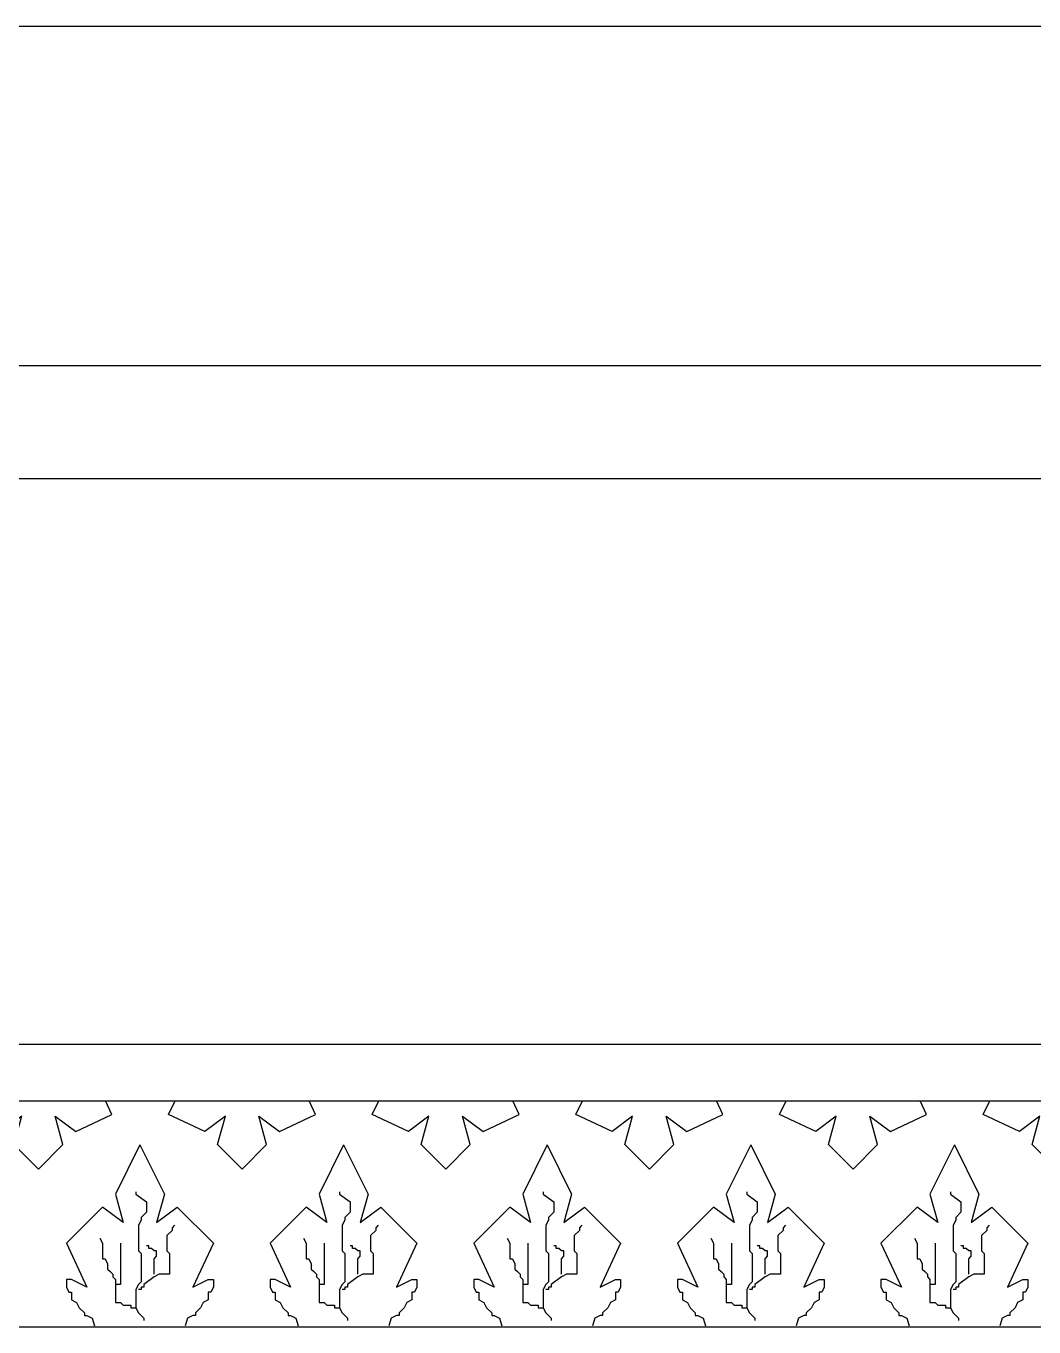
# Model space of a CAD drawing. Extents: x 225 to 2401, y 148 to 3508.
# Drawn here: x 1086.7 to 1175.8, y 3198.5 to 3313.5 of the extents above; entities that cross this region are included whole.
import ezdxf

# ---------------------------------------------------------------- set-up
doc = ezdxf.new("R2010")
doc.units = 0
doc.header["$LTSCALE"] = 10
doc.header["$MEASUREMENT"] = 0
for name, color, linetype in [('3', 3, 'CONTINUOUS'), ('4', 4, 'CONTINUOUS'), ('7', 7, 'CONTINUOUS')]:
    doc.layers.add(name, color=color, linetype=linetype)

msp = doc.modelspace()

# ---------------------------------------------------------------- linework, layer by layer
at = {"layer": '3'}
for p, q in [((227.43, 3273.47), (1394.4, 3273.47)), ((277.43, 3218.47), (1385.49, 3218.47)), ((1089.89, 3198.47), (1103.59, 3198.47)), ((1107.89, 3198.47), (1121.59, 3198.47)), ((1143.89, 3198.47), (1157.59, 3198.47)), ((1143.89, 3198.47), (1157.59, 3198.47)), ((1161.89, 3198.47), (1175.59, 3198.47))]:
    msp.add_line(p, q, dxfattribs=at)
for points in [[(1087.79, 3212.43), (1085.63, 3214.61), (1086.31, 3217.11), (1084.49, 3215.75), (1081.29, 3217.24), (1081.87, 3218.47)], [(1087.79, 3212.43), (1089.96, 3214.61), (1089.28, 3217.11), (1091.1, 3215.75), (1094.29, 3217.24), (1093.72, 3218.47)], [(1105.79, 3212.43), (1103.63, 3214.61), (1104.31, 3217.11), (1102.49, 3215.75), (1099.29, 3217.24), (1099.87, 3218.47)], [(1105.79, 3212.43), (1107.96, 3214.61), (1107.28, 3217.11), (1109.1, 3215.75), (1112.29, 3217.24), (1111.72, 3218.47)], [(1123.79, 3212.43), (1121.63, 3214.61), (1122.31, 3217.11), (1120.49, 3215.75), (1117.29, 3217.24), (1117.87, 3218.47)], [(1123.79, 3212.43), (1125.96, 3214.61), (1125.28, 3217.11), (1127.1, 3215.75), (1130.29, 3217.24), (1129.72, 3218.47)], [(1141.79, 3212.43), (1139.63, 3214.61), (1140.31, 3217.11), (1138.49, 3215.75), (1135.29, 3217.24), (1135.87, 3218.47)], [(1141.79, 3212.43), (1143.96, 3214.61), (1143.28, 3217.11), (1145.1, 3215.75), (1148.29, 3217.24), (1147.72, 3218.47)], [(1159.79, 3212.43), (1157.63, 3214.61), (1158.31, 3217.11), (1156.49, 3215.75), (1153.29, 3217.24), (1153.87, 3218.47)], [(1159.79, 3212.43), (1157.63, 3214.61), (1158.31, 3217.11), (1156.49, 3215.75), (1153.29, 3217.24), (1153.87, 3218.47)], [(1159.79, 3212.43), (1161.96, 3214.61), (1161.28, 3217.11), (1163.1, 3215.75), (1166.29, 3217.24), (1165.72, 3218.47)], [(1159.79, 3212.43), (1161.96, 3214.61), (1161.28, 3217.11), (1163.1, 3215.75), (1166.29, 3217.24), (1165.72, 3218.47)], [(1177.79, 3212.43), (1175.63, 3214.61), (1176.31, 3217.11), (1174.49, 3215.75), (1171.29, 3217.24), (1171.87, 3218.47)], [(1096.76, 3214.58), (1094.59, 3210.2), (1095.27, 3207.69), (1093.45, 3209.06), (1090.26, 3205.87), (1092.08, 3202), (1090.71, 3202.68), (1090.48, 3202.68), (1090.26, 3202.68), (1090.26, 3202.45), (1090.26, 3202), (1090.48, 3201.54), (1090.71, 3201.54), (1090.71, 3201.31), (1090.71, 3201.09), (1090.71, 3200.86), (1091.17, 3200.63), (1091.4, 3200.17), (1091.85, 3199.72), (1091.85, 3199.49), (1092.08, 3199.49), (1092.54, 3199.26), (1092.76, 3198.58)], [(1096.76, 3214.58), (1098.92, 3210.2), (1098.24, 3207.69), (1100.06, 3209.06), (1103.25, 3205.87), (1101.43, 3202), (1102.8, 3202.68), (1103.03, 3202.68), (1103.25, 3202.68), (1103.25, 3202.45), (1103.25, 3202), (1103.03, 3201.54), (1102.8, 3201.54), (1102.8, 3201.31), (1102.8, 3201.09), (1102.8, 3200.86), (1102.34, 3200.63), (1102.11, 3200.17), (1101.66, 3199.72), (1101.66, 3199.49), (1101.43, 3199.49), (1100.97, 3199.26), (1100.75, 3198.58)], [(1114.76, 3214.58), (1112.59, 3210.2), (1113.27, 3207.69), (1111.45, 3209.06), (1108.26, 3205.87), (1110.08, 3202), (1108.71, 3202.68), (1108.48, 3202.68), (1108.26, 3202.68), (1108.26, 3202.45), (1108.26, 3202), (1108.48, 3201.54), (1108.71, 3201.54), (1108.71, 3201.31), (1108.71, 3201.09), (1108.71, 3200.86), (1109.17, 3200.63), (1109.4, 3200.17), (1109.85, 3199.72), (1109.85, 3199.49), (1110.08, 3199.49), (1110.54, 3199.26), (1110.76, 3198.58)], [(1114.76, 3214.58), (1116.92, 3210.2), (1116.24, 3207.69), (1118.06, 3209.06), (1121.25, 3205.87), (1119.43, 3202), (1120.8, 3202.68), (1121.03, 3202.68), (1121.25, 3202.68), (1121.25, 3202.45), (1121.25, 3202), (1121.03, 3201.54), (1120.8, 3201.54), (1120.8, 3201.31), (1120.8, 3201.09), (1120.8, 3200.86), (1120.34, 3200.63), (1120.11, 3200.17), (1119.66, 3199.72), (1119.66, 3199.49), (1119.43, 3199.49), (1118.97, 3199.26), (1118.75, 3198.58)], [(1132.76, 3214.58), (1130.59, 3210.2), (1131.27, 3207.69), (1129.45, 3209.06), (1126.26, 3205.87), (1128.08, 3202), (1126.71, 3202.68), (1126.48, 3202.68), (1126.26, 3202.68), (1126.26, 3202.45), (1126.26, 3202), (1126.48, 3201.54), (1126.71, 3201.54), (1126.71, 3201.31), (1126.71, 3201.09), (1126.71, 3200.86), (1127.17, 3200.63), (1127.4, 3200.17), (1127.85, 3199.72), (1127.85, 3199.49), (1128.08, 3199.49), (1128.54, 3199.26), (1128.76, 3198.58)], [(1132.76, 3214.58), (1130.59, 3210.2), (1131.27, 3207.69), (1129.45, 3209.06), (1126.26, 3205.87), (1128.08, 3202), (1126.71, 3202.68), (1126.48, 3202.68), (1126.26, 3202.68), (1126.26, 3202.45), (1126.26, 3202), (1126.48, 3201.54), (1126.71, 3201.54), (1126.71, 3201.31), (1126.71, 3201.09), (1126.71, 3200.86), (1127.17, 3200.63), (1127.4, 3200.17), (1127.85, 3199.72), (1127.85, 3199.49), (1128.08, 3199.49), (1128.54, 3199.26), (1128.76, 3198.58)], [(1132.76, 3214.58), (1134.92, 3210.2), (1134.24, 3207.69), (1136.06, 3209.06), (1139.25, 3205.87), (1137.43, 3202), (1138.8, 3202.68), (1139.03, 3202.68), (1139.25, 3202.68), (1139.25, 3202.45), (1139.25, 3202), (1139.03, 3201.54), (1138.8, 3201.54), (1138.8, 3201.31), (1138.8, 3201.09), (1138.8, 3200.86), (1138.34, 3200.63), (1138.11, 3200.17), (1137.66, 3199.72), (1137.66, 3199.49), (1137.43, 3199.49), (1136.97, 3199.26), (1136.75, 3198.58)], [(1132.76, 3214.58), (1134.92, 3210.2), (1134.24, 3207.69), (1136.06, 3209.06), (1139.25, 3205.87), (1137.43, 3202), (1138.8, 3202.68), (1139.03, 3202.68), (1139.25, 3202.68), (1139.25, 3202.45), (1139.25, 3202), (1139.03, 3201.54), (1138.8, 3201.54), (1138.8, 3201.31), (1138.8, 3201.09), (1138.8, 3200.86), (1138.34, 3200.63), (1138.11, 3200.17), (1137.66, 3199.72), (1137.66, 3199.49), (1137.43, 3199.49), (1136.97, 3199.26), (1136.75, 3198.58)], [(1150.76, 3214.58), (1148.59, 3210.2), (1149.27, 3207.69), (1147.45, 3209.06), (1144.26, 3205.87), (1146.08, 3202), (1144.71, 3202.68), (1144.48, 3202.68), (1144.26, 3202.68), (1144.26, 3202.45), (1144.26, 3202), (1144.48, 3201.54), (1144.71, 3201.54), (1144.71, 3201.31), (1144.71, 3201.09), (1144.71, 3200.86), (1145.17, 3200.63), (1145.4, 3200.17), (1145.85, 3199.72), (1145.85, 3199.49), (1146.08, 3199.49), (1146.54, 3199.26), (1146.76, 3198.58)], [(1150.76, 3214.58), (1148.59, 3210.2), (1149.27, 3207.69), (1147.45, 3209.06), (1144.26, 3205.87), (1146.08, 3202), (1144.71, 3202.68), (1144.48, 3202.68), (1144.26, 3202.68), (1144.26, 3202.45), (1144.26, 3202), (1144.48, 3201.54), (1144.71, 3201.54), (1144.71, 3201.31), (1144.71, 3201.09), (1144.71, 3200.86), (1145.17, 3200.63), (1145.4, 3200.17), (1145.85, 3199.72), (1145.85, 3199.49), (1146.08, 3199.49), (1146.54, 3199.26), (1146.76, 3198.58)], [(1150.76, 3214.58), (1152.92, 3210.2), (1152.24, 3207.69), (1154.06, 3209.06), (1157.25, 3205.87), (1155.43, 3202), (1156.8, 3202.68), (1157.03, 3202.68), (1157.25, 3202.68), (1157.25, 3202.45), (1157.25, 3202), (1157.03, 3201.54), (1156.8, 3201.54), (1156.8, 3201.31), (1156.8, 3201.09), (1156.8, 3200.86), (1156.34, 3200.63), (1156.11, 3200.17), (1155.66, 3199.72), (1155.66, 3199.49), (1155.43, 3199.49), (1154.97, 3199.26), (1154.75, 3198.58)], [(1150.76, 3214.58), (1152.92, 3210.2), (1152.24, 3207.69), (1154.06, 3209.06), (1157.25, 3205.87), (1155.43, 3202), (1156.8, 3202.68), (1157.03, 3202.68), (1157.25, 3202.68), (1157.25, 3202.45), (1157.25, 3202), (1157.03, 3201.54), (1156.8, 3201.54), (1156.8, 3201.31), (1156.8, 3201.09), (1156.8, 3200.86), (1156.34, 3200.63), (1156.11, 3200.17), (1155.66, 3199.72), (1155.66, 3199.49), (1155.43, 3199.49), (1154.97, 3199.26), (1154.75, 3198.58)], [(1168.76, 3214.58), (1166.59, 3210.2), (1167.27, 3207.69), (1165.45, 3209.06), (1162.26, 3205.87), (1164.08, 3202), (1162.71, 3202.68), (1162.48, 3202.68), (1162.26, 3202.68), (1162.26, 3202.45), (1162.26, 3202), (1162.48, 3201.54), (1162.71, 3201.54), (1162.71, 3201.31), (1162.71, 3201.09), (1162.71, 3200.86), (1163.17, 3200.63), (1163.4, 3200.17), (1163.85, 3199.72), (1163.85, 3199.49), (1164.08, 3199.49), (1164.54, 3199.26), (1164.76, 3198.58)], [(1168.76, 3214.58), (1170.92, 3210.2), (1170.24, 3207.69), (1172.06, 3209.06), (1175.25, 3205.87), (1173.43, 3202), (1174.8, 3202.68), (1175.03, 3202.68), (1175.25, 3202.68), (1175.25, 3202.45), (1175.25, 3202), (1175.03, 3201.54), (1174.8, 3201.54), (1174.8, 3201.31), (1174.8, 3201.09), (1174.8, 3200.86), (1174.34, 3200.63), (1174.11, 3200.17), (1173.66, 3199.72), (1173.66, 3199.49), (1173.43, 3199.49), (1172.97, 3199.26), (1172.75, 3198.58)], [(1096.41, 3210.43), (1096.41, 3210.2), (1097.33, 3209.52), (1097.33, 3209.06), (1097.33, 3208.61), (1096.87, 3208.15), (1096.87, 3207.92), (1096.64, 3207.47), (1096.64, 3207.01), (1096.64, 3206.33), (1096.64, 3205.87), (1096.64, 3205.64), (1096.64, 3205.19), (1096.64, 3205.19), (1096.64, 3205.19), (1096.87, 3204.96), (1096.87, 3204.73), (1096.87, 3204.28), (1096.87, 3203.82), (1096.87, 3203.59), (1096.87, 3203.59), (1096.87, 3203.36), (1096.87, 3202.91), (1096.87, 3202.45), (1096.64, 3202.22), (1096.41, 3201.77), (1096.41, 3201.54), (1096.41, 3201.09), (1096.41, 3200.86), (1096.41, 3200.17), (1096.64, 3199.72), (1096.87, 3199.49), (1097.1, 3199.26), (1097.1, 3199.03)], [(1114.41, 3210.43), (1114.41, 3210.2), (1115.33, 3209.52), (1115.33, 3209.06), (1115.33, 3208.61), (1114.87, 3208.15), (1114.87, 3207.92), (1114.64, 3207.47), (1114.64, 3207.01), (1114.64, 3206.33), (1114.64, 3205.87), (1114.64, 3205.64), (1114.64, 3205.19), (1114.64, 3205.19), (1114.64, 3205.19), (1114.87, 3204.96), (1114.87, 3204.73), (1114.87, 3204.28), (1114.87, 3203.82), (1114.87, 3203.59), (1114.87, 3203.59), (1114.87, 3203.36), (1114.87, 3202.91), (1114.87, 3202.45), (1114.64, 3202.22), (1114.41, 3201.77), (1114.41, 3201.54), (1114.41, 3201.09), (1114.41, 3200.86), (1114.41, 3200.17), (1114.64, 3199.72), (1114.87, 3199.49), (1115.1, 3199.26), (1115.1, 3199.03)], [(1132.41, 3210.43), (1132.41, 3210.2), (1133.33, 3209.52), (1133.33, 3209.06), (1133.33, 3208.61), (1132.87, 3208.15), (1132.87, 3207.92), (1132.64, 3207.47), (1132.64, 3207.01), (1132.64, 3206.33), (1132.64, 3205.87), (1132.64, 3205.64), (1132.64, 3205.19), (1132.64, 3205.19), (1132.64, 3205.19), (1132.87, 3204.96), (1132.87, 3204.73), (1132.87, 3204.28), (1132.87, 3203.82), (1132.87, 3203.59), (1132.87, 3203.59), (1132.87, 3203.36), (1132.87, 3202.91), (1132.87, 3202.45), (1132.64, 3202.22), (1132.41, 3201.77), (1132.41, 3201.54), (1132.41, 3201.09), (1132.41, 3200.86), (1132.41, 3200.17), (1132.64, 3199.72), (1132.87, 3199.49), (1133.1, 3199.26), (1133.1, 3199.03)], [(1132.41, 3210.43), (1132.41, 3210.2), (1133.33, 3209.52), (1133.33, 3209.06), (1133.33, 3208.61), (1132.87, 3208.15), (1132.87, 3207.92), (1132.64, 3207.47), (1132.64, 3207.01), (1132.64, 3206.33), (1132.64, 3205.87), (1132.64, 3205.64), (1132.64, 3205.19), (1132.64, 3205.19), (1132.64, 3205.19), (1132.87, 3204.96), (1132.87, 3204.73), (1132.87, 3204.28), (1132.87, 3203.82), (1132.87, 3203.59), (1132.87, 3203.59), (1132.87, 3203.36), (1132.87, 3202.91), (1132.87, 3202.45), (1132.64, 3202.22), (1132.41, 3201.77), (1132.41, 3201.54), (1132.41, 3201.09), (1132.41, 3200.86), (1132.41, 3200.17), (1132.64, 3199.72), (1132.87, 3199.49), (1133.1, 3199.26), (1133.1, 3199.03)], [(1150.41, 3210.43), (1150.41, 3210.2), (1151.33, 3209.52), (1151.33, 3209.06), (1151.33, 3208.61), (1150.87, 3208.15), (1150.87, 3207.92), (1150.64, 3207.47), (1150.64, 3207.01), (1150.64, 3206.33), (1150.64, 3205.87), (1150.64, 3205.64), (1150.64, 3205.19), (1150.64, 3205.19), (1150.64, 3205.19), (1150.87, 3204.96), (1150.87, 3204.73), (1150.87, 3204.28), (1150.87, 3203.82), (1150.87, 3203.59), (1150.87, 3203.59), (1150.87, 3203.36), (1150.87, 3202.91), (1150.87, 3202.45), (1150.64, 3202.22), (1150.41, 3201.77), (1150.41, 3201.54), (1150.41, 3201.09), (1150.41, 3200.86), (1150.41, 3200.17), (1150.64, 3199.72), (1150.87, 3199.49), (1151.1, 3199.26), (1151.1, 3199.03)], [(1150.41, 3210.43), (1150.41, 3210.2), (1151.33, 3209.52), (1151.33, 3209.06), (1151.33, 3208.61), (1150.87, 3208.15), (1150.87, 3207.92), (1150.64, 3207.47), (1150.64, 3207.01), (1150.64, 3206.33), (1150.64, 3205.87), (1150.64, 3205.64), (1150.64, 3205.19), (1150.64, 3205.19), (1150.64, 3205.19), (1150.87, 3204.96), (1150.87, 3204.73), (1150.87, 3204.28), (1150.87, 3203.82), (1150.87, 3203.59), (1150.87, 3203.59), (1150.87, 3203.36), (1150.87, 3202.91), (1150.87, 3202.45), (1150.64, 3202.22), (1150.41, 3201.77), (1150.41, 3201.54), (1150.41, 3201.09), (1150.41, 3200.86), (1150.41, 3200.17), (1150.64, 3199.72), (1150.87, 3199.49), (1151.1, 3199.26), (1151.1, 3199.03)], [(1168.41, 3210.43), (1168.41, 3210.2), (1169.33, 3209.52), (1169.33, 3209.06), (1169.33, 3208.61), (1168.87, 3208.15), (1168.87, 3207.92), (1168.64, 3207.47), (1168.64, 3207.01), (1168.64, 3206.33), (1168.64, 3205.87), (1168.64, 3205.64), (1168.64, 3205.19), (1168.64, 3205.19), (1168.64, 3205.19), (1168.87, 3204.96), (1168.87, 3204.73), (1168.87, 3204.28), (1168.87, 3203.82), (1168.87, 3203.59), (1168.87, 3203.59), (1168.87, 3203.36), (1168.87, 3202.91), (1168.87, 3202.45), (1168.64, 3202.22), (1168.41, 3201.77), (1168.41, 3201.54), (1168.41, 3201.09), (1168.41, 3200.86), (1168.41, 3200.17), (1168.64, 3199.72), (1168.87, 3199.49), (1169.1, 3199.26), (1169.1, 3199.03)], [(1099.83, 3207.47), (1099.61, 3207.24), (1099.61, 3207.01), (1099.15, 3206.55), (1099.15, 3205.87), (1099.15, 3205.19), (1099.38, 3204.96), (1099.38, 3204.73), (1099.38, 3204.5), (1099.38, 3203.59), (1099.38, 3203.36), (1099.38, 3203.14), (1099.38, 3203.14), (1098.92, 3203.14), (1098.47, 3203.14), (1098.01, 3202.91), (1097.1, 3202.22), (1097.1, 3202), (1096.87, 3202), (1096.87, 3201.77), (1096.64, 3201.77), (1096.64, 3201.77)], [(1117.83, 3207.47), (1117.61, 3207.24), (1117.61, 3207.01), (1117.15, 3206.55), (1117.15, 3205.87), (1117.15, 3205.19), (1117.38, 3204.96), (1117.38, 3204.73), (1117.38, 3204.5), (1117.38, 3203.59), (1117.38, 3203.36), (1117.38, 3203.14), (1117.38, 3203.14), (1116.92, 3203.14), (1116.47, 3203.14), (1116.01, 3202.91), (1115.1, 3202.22), (1115.1, 3202), (1114.87, 3202), (1114.87, 3201.77), (1114.64, 3201.77), (1114.64, 3201.77)], [(1135.83, 3207.47), (1135.61, 3207.24), (1135.61, 3207.01), (1135.15, 3206.55), (1135.15, 3205.87), (1135.15, 3205.19), (1135.38, 3204.96), (1135.38, 3204.73), (1135.38, 3204.5), (1135.38, 3203.59), (1135.38, 3203.36), (1135.38, 3203.14), (1135.38, 3203.14), (1134.92, 3203.14), (1134.47, 3203.14), (1134.01, 3202.91), (1133.1, 3202.22), (1133.1, 3202), (1132.87, 3202), (1132.87, 3201.77), (1132.64, 3201.77), (1132.64, 3201.77)], [(1135.83, 3207.47), (1135.61, 3207.24), (1135.61, 3207.01), (1135.15, 3206.55), (1135.15, 3205.87), (1135.15, 3205.19), (1135.38, 3204.96), (1135.38, 3204.73), (1135.38, 3204.5), (1135.38, 3203.59), (1135.38, 3203.36), (1135.38, 3203.14), (1135.38, 3203.14), (1134.92, 3203.14), (1134.47, 3203.14), (1134.01, 3202.91), (1133.1, 3202.22), (1133.1, 3202), (1132.87, 3202), (1132.87, 3201.77), (1132.64, 3201.77), (1132.64, 3201.77)], [(1153.83, 3207.47), (1153.61, 3207.24), (1153.61, 3207.01), (1153.15, 3206.55), (1153.15, 3205.87), (1153.15, 3205.19), (1153.38, 3204.96), (1153.38, 3204.73), (1153.38, 3204.5), (1153.38, 3203.59), (1153.38, 3203.36), (1153.38, 3203.14), (1153.38, 3203.14), (1152.92, 3203.14), (1152.47, 3203.14), (1152.01, 3202.91), (1151.1, 3202.22), (1151.1, 3202), (1150.87, 3202), (1150.87, 3201.77), (1150.64, 3201.77), (1150.64, 3201.77)], [(1153.83, 3207.47), (1153.61, 3207.24), (1153.61, 3207.01), (1153.15, 3206.55), (1153.15, 3205.87), (1153.15, 3205.19), (1153.38, 3204.96), (1153.38, 3204.73), (1153.38, 3204.5), (1153.38, 3203.59), (1153.38, 3203.36), (1153.38, 3203.14), (1153.38, 3203.14), (1152.92, 3203.14), (1152.47, 3203.14), (1152.01, 3202.91), (1151.1, 3202.22), (1151.1, 3202), (1150.87, 3202), (1150.87, 3201.77), (1150.64, 3201.77), (1150.64, 3201.77)], [(1171.83, 3207.47), (1171.61, 3207.24), (1171.61, 3207.01), (1171.15, 3206.55), (1171.15, 3205.87), (1171.15, 3205.19), (1171.38, 3204.96), (1171.38, 3204.73), (1171.38, 3204.5), (1171.38, 3203.59), (1171.38, 3203.36), (1171.38, 3203.14), (1171.38, 3203.14), (1170.92, 3203.14), (1170.47, 3203.14), (1170.01, 3202.91), (1169.1, 3202.22), (1169.1, 3202), (1168.87, 3202), (1168.87, 3201.77), (1168.64, 3201.77), (1168.64, 3201.77)], [(1093.22, 3206.33), (1093.45, 3205.87), (1093.45, 3205.64), (1093.45, 3205.19), (1093.45, 3205.19), (1093.45, 3205.19), (1093.45, 3204.96), (1093.45, 3204.73), (1093.45, 3204.5), (1093.45, 3204.5), (1093.68, 3204.5), (1093.9, 3204.05), (1093.9, 3203.82), (1093.9, 3203.59), (1094.13, 3203.36), (1094.36, 3203.14), (1094.36, 3203.14), (1094.36, 3202.91), (1094.59, 3202.68), (1094.59, 3202.45), (1094.59, 3202), (1094.59, 3201.54), (1094.59, 3201.09), (1094.59, 3200.63), (1095.04, 3200.63), (1095.27, 3200.4), (1095.27, 3200.4), (1095.5, 3200.4), (1095.96, 3200.4), (1095.96, 3200.17), (1096.19, 3200.17), (1096.41, 3200.17), (1096.41, 3200.17)], [(1111.22, 3206.33), (1111.45, 3205.87), (1111.45, 3205.64), (1111.45, 3205.19), (1111.45, 3205.19), (1111.45, 3205.19), (1111.45, 3204.96), (1111.45, 3204.73), (1111.45, 3204.5), (1111.45, 3204.5), (1111.68, 3204.5), (1111.9, 3204.05), (1111.9, 3203.82), (1111.9, 3203.59), (1112.13, 3203.36), (1112.36, 3203.14), (1112.36, 3203.14), (1112.36, 3202.91), (1112.59, 3202.68), (1112.59, 3202.45), (1112.59, 3202), (1112.59, 3201.54), (1112.59, 3201.09), (1112.59, 3200.63), (1113.04, 3200.63), (1113.27, 3200.4), (1113.27, 3200.4), (1113.5, 3200.4), (1113.96, 3200.4), (1113.96, 3200.17), (1114.19, 3200.17), (1114.41, 3200.17), (1114.41, 3200.17)], [(1129.22, 3206.33), (1129.45, 3205.87), (1129.45, 3205.64), (1129.45, 3205.19), (1129.45, 3205.19), (1129.45, 3205.19), (1129.45, 3204.96), (1129.45, 3204.73), (1129.45, 3204.5), (1129.45, 3204.5), (1129.68, 3204.5), (1129.9, 3204.05), (1129.9, 3203.82), (1129.9, 3203.59), (1130.13, 3203.36), (1130.36, 3203.14), (1130.36, 3203.14), (1130.36, 3202.91), (1130.59, 3202.68), (1130.59, 3202.45), (1130.59, 3202), (1130.59, 3201.54), (1130.59, 3201.09), (1130.59, 3200.63), (1131.04, 3200.63), (1131.27, 3200.4), (1131.27, 3200.4), (1131.5, 3200.4), (1131.96, 3200.4), (1131.96, 3200.17), (1132.19, 3200.17), (1132.41, 3200.17), (1132.41, 3200.17)], [(1129.22, 3206.33), (1129.45, 3205.87), (1129.45, 3205.64), (1129.45, 3205.19), (1129.45, 3205.19), (1129.45, 3205.19), (1129.45, 3204.96), (1129.45, 3204.73), (1129.45, 3204.5), (1129.45, 3204.5), (1129.68, 3204.5), (1129.9, 3204.05), (1129.9, 3203.82), (1129.9, 3203.59), (1130.13, 3203.36), (1130.36, 3203.14), (1130.36, 3203.14), (1130.36, 3202.91), (1130.59, 3202.68), (1130.59, 3202.45), (1130.59, 3202), (1130.59, 3201.54), (1130.59, 3201.09), (1130.59, 3200.63), (1131.04, 3200.63), (1131.27, 3200.4), (1131.27, 3200.4), (1131.5, 3200.4), (1131.96, 3200.4), (1131.96, 3200.17), (1132.19, 3200.17), (1132.41, 3200.17), (1132.41, 3200.17)], [(1147.22, 3206.33), (1147.45, 3205.87), (1147.45, 3205.64), (1147.45, 3205.19), (1147.45, 3205.19), (1147.45, 3205.19), (1147.45, 3204.96), (1147.45, 3204.73), (1147.45, 3204.5), (1147.45, 3204.5), (1147.68, 3204.5), (1147.9, 3204.05), (1147.9, 3203.82), (1147.9, 3203.59), (1148.13, 3203.36), (1148.36, 3203.14), (1148.36, 3203.14), (1148.36, 3202.91), (1148.59, 3202.68), (1148.59, 3202.45), (1148.59, 3202), (1148.59, 3201.54), (1148.59, 3201.09), (1148.59, 3200.63), (1149.04, 3200.63), (1149.27, 3200.4), (1149.27, 3200.4), (1149.5, 3200.4), (1149.96, 3200.4), (1149.96, 3200.17), (1150.19, 3200.17), (1150.41, 3200.17), (1150.41, 3200.17)], [(1147.22, 3206.33), (1147.45, 3205.87), (1147.45, 3205.64), (1147.45, 3205.19), (1147.45, 3205.19), (1147.45, 3205.19), (1147.45, 3204.96), (1147.45, 3204.73), (1147.45, 3204.5), (1147.45, 3204.5), (1147.68, 3204.5), (1147.9, 3204.05), (1147.9, 3203.82), (1147.9, 3203.59), (1148.13, 3203.36), (1148.36, 3203.14), (1148.36, 3203.14), (1148.36, 3202.91), (1148.59, 3202.68), (1148.59, 3202.45), (1148.59, 3202), (1148.59, 3201.54), (1148.59, 3201.09), (1148.59, 3200.63), (1149.04, 3200.63), (1149.27, 3200.4), (1149.27, 3200.4), (1149.5, 3200.4), (1149.96, 3200.4), (1149.96, 3200.17), (1150.19, 3200.17), (1150.41, 3200.17), (1150.41, 3200.17)], [(1165.22, 3206.33), (1165.45, 3205.87), (1165.45, 3205.64), (1165.45, 3205.19), (1165.45, 3205.19), (1165.45, 3205.19), (1165.45, 3204.96), (1165.45, 3204.73), (1165.45, 3204.5), (1165.45, 3204.5), (1165.68, 3204.5), (1165.9, 3204.05), (1165.9, 3203.82), (1165.9, 3203.59), (1166.13, 3203.36), (1166.36, 3203.14), (1166.36, 3203.14), (1166.36, 3202.91), (1166.59, 3202.68), (1166.59, 3202.45), (1166.59, 3202), (1166.59, 3201.54), (1166.59, 3201.09), (1166.59, 3200.63), (1167.04, 3200.63), (1167.27, 3200.4), (1167.27, 3200.4), (1167.5, 3200.4), (1167.96, 3200.4), (1167.96, 3200.17), (1168.19, 3200.17), (1168.41, 3200.17), (1168.41, 3200.17)], [(1095.04, 3205.87), (1095.04, 3205.87), (1095.04, 3205.64), (1095.04, 3205.42), (1095.04, 3205.19), (1095.04, 3205.19), (1095.04, 3204.96), (1095.04, 3204.5), (1095.04, 3203.82), (1095.04, 3203.36), (1095.04, 3202.91), (1095.04, 3202.68), (1095.04, 3202.22), (1094.82, 3202.22), (1094.59, 3202.22), (1094.59, 3202), (1094.59, 3201.77), (1094.59, 3201.54)], [(1098.01, 3203.14), (1098.01, 3203.36), (1098.01, 3203.36), (1098.01, 3204.05), (1098.01, 3204.28), (1098.01, 3204.28), (1098.01, 3204.28), (1098.01, 3204.5), (1098.24, 3204.73), (1098.24, 3204.96), (1098.24, 3205.19), (1098.24, 3205.19), (1098.24, 3205.19), (1098.24, 3205.19), (1098.01, 3205.19), (1097.78, 3205.42), (1097.78, 3205.42), (1097.55, 3205.42), (1097.55, 3205.42), (1097.55, 3205.64), (1097.33, 3205.64)], [(1113.04, 3205.87), (1113.04, 3205.87), (1113.04, 3205.64), (1113.04, 3205.42), (1113.04, 3205.19), (1113.04, 3205.19), (1113.04, 3204.96), (1113.04, 3204.5), (1113.04, 3203.82), (1113.04, 3203.36), (1113.04, 3202.91), (1113.04, 3202.68), (1113.04, 3202.22), (1112.82, 3202.22), (1112.59, 3202.22), (1112.59, 3202), (1112.59, 3201.77), (1112.59, 3201.54)], [(1116.01, 3203.14), (1116.01, 3203.36), (1116.01, 3203.36), (1116.01, 3204.05), (1116.01, 3204.28), (1116.01, 3204.28), (1116.01, 3204.28), (1116.01, 3204.5), (1116.24, 3204.73), (1116.24, 3204.96), (1116.24, 3205.19), (1116.24, 3205.19), (1116.24, 3205.19), (1116.24, 3205.19), (1116.01, 3205.19), (1115.78, 3205.42), (1115.78, 3205.42), (1115.55, 3205.42), (1115.55, 3205.42), (1115.55, 3205.64), (1115.33, 3205.64)], [(1131.04, 3205.87), (1131.04, 3205.87), (1131.04, 3205.64), (1131.04, 3205.42), (1131.04, 3205.19), (1131.04, 3205.19), (1131.04, 3204.96), (1131.04, 3204.5), (1131.04, 3203.82), (1131.04, 3203.36), (1131.04, 3202.91), (1131.04, 3202.68), (1131.04, 3202.22), (1130.82, 3202.22), (1130.59, 3202.22), (1130.59, 3202), (1130.59, 3201.77), (1130.59, 3201.54)], [(1131.04, 3205.87), (1131.04, 3205.87), (1131.04, 3205.64), (1131.04, 3205.42), (1131.04, 3205.19), (1131.04, 3205.19), (1131.04, 3204.96), (1131.04, 3204.5), (1131.04, 3203.82), (1131.04, 3203.36), (1131.04, 3202.91), (1131.04, 3202.68), (1131.04, 3202.22), (1130.82, 3202.22), (1130.59, 3202.22), (1130.59, 3202), (1130.59, 3201.77), (1130.59, 3201.54)], [(1134.01, 3203.14), (1134.01, 3203.36), (1134.01, 3203.36), (1134.01, 3204.05), (1134.01, 3204.28), (1134.01, 3204.28), (1134.01, 3204.28), (1134.01, 3204.5), (1134.24, 3204.73), (1134.24, 3204.96), (1134.24, 3205.19), (1134.24, 3205.19), (1134.24, 3205.19), (1134.24, 3205.19), (1134.01, 3205.19), (1133.78, 3205.42), (1133.78, 3205.42), (1133.55, 3205.42), (1133.55, 3205.42), (1133.55, 3205.64), (1133.33, 3205.64)], [(1134.01, 3203.14), (1134.01, 3203.36), (1134.01, 3203.36), (1134.01, 3204.05), (1134.01, 3204.28), (1134.01, 3204.28), (1134.01, 3204.28), (1134.01, 3204.5), (1134.24, 3204.73), (1134.24, 3204.96), (1134.24, 3205.19), (1134.24, 3205.19), (1134.24, 3205.19), (1134.24, 3205.19), (1134.01, 3205.19), (1133.78, 3205.42), (1133.78, 3205.42), (1133.55, 3205.42), (1133.55, 3205.42), (1133.55, 3205.64), (1133.33, 3205.64)], [(1149.04, 3205.87), (1149.04, 3205.87), (1149.04, 3205.64), (1149.04, 3205.42), (1149.04, 3205.19), (1149.04, 3205.19), (1149.04, 3204.96), (1149.04, 3204.5), (1149.04, 3203.82), (1149.04, 3203.36), (1149.04, 3202.91), (1149.04, 3202.68), (1149.04, 3202.22), (1148.82, 3202.22), (1148.59, 3202.22), (1148.59, 3202), (1148.59, 3201.77), (1148.59, 3201.54)], [(1149.04, 3205.87), (1149.04, 3205.87), (1149.04, 3205.64), (1149.04, 3205.42), (1149.04, 3205.19), (1149.04, 3205.19), (1149.04, 3204.96), (1149.04, 3204.5), (1149.04, 3203.82), (1149.04, 3203.36), (1149.04, 3202.91), (1149.04, 3202.68), (1149.04, 3202.22), (1148.82, 3202.22), (1148.59, 3202.22), (1148.59, 3202), (1148.59, 3201.77), (1148.59, 3201.54)], [(1152.01, 3203.14), (1152.01, 3203.36), (1152.01, 3203.36), (1152.01, 3204.05), (1152.01, 3204.28), (1152.01, 3204.28), (1152.01, 3204.28), (1152.01, 3204.5), (1152.24, 3204.73), (1152.24, 3204.96), (1152.24, 3205.19), (1152.24, 3205.19), (1152.24, 3205.19), (1152.24, 3205.19), (1152.01, 3205.19), (1151.78, 3205.42), (1151.78, 3205.42), (1151.55, 3205.42), (1151.55, 3205.42), (1151.55, 3205.64), (1151.33, 3205.64)], [(1152.01, 3203.14), (1152.01, 3203.36), (1152.01, 3203.36), (1152.01, 3204.05), (1152.01, 3204.28), (1152.01, 3204.28), (1152.01, 3204.28), (1152.01, 3204.5), (1152.24, 3204.73), (1152.24, 3204.96), (1152.24, 3205.19), (1152.24, 3205.19), (1152.24, 3205.19), (1152.24, 3205.19), (1152.01, 3205.19), (1151.78, 3205.42), (1151.78, 3205.42), (1151.55, 3205.42), (1151.55, 3205.42), (1151.55, 3205.64), (1151.33, 3205.64)], [(1167.04, 3205.87), (1167.04, 3205.87), (1167.04, 3205.64), (1167.04, 3205.42), (1167.04, 3205.19), (1167.04, 3205.19), (1167.04, 3204.96), (1167.04, 3204.5), (1167.04, 3203.82), (1167.04, 3203.36), (1167.04, 3202.91), (1167.04, 3202.68), (1167.04, 3202.22), (1166.82, 3202.22), (1166.59, 3202.22), (1166.59, 3202), (1166.59, 3201.77), (1166.59, 3201.54)], [(1170.01, 3203.14), (1170.01, 3203.36), (1170.01, 3203.36), (1170.01, 3204.05), (1170.01, 3204.28), (1170.01, 3204.28), (1170.01, 3204.28), (1170.01, 3204.5), (1170.24, 3204.73), (1170.24, 3204.96), (1170.24, 3205.19), (1170.24, 3205.19), (1170.24, 3205.19), (1170.24, 3205.19), (1170.01, 3205.19), (1169.78, 3205.42), (1169.78, 3205.42), (1169.55, 3205.42), (1169.55, 3205.42), (1169.55, 3205.64), (1169.33, 3205.64)]]:
    msp.add_lwpolyline(points, dxfattribs=at)
at = {"layer": '4'}
msp.add_line((537.43, 3313.47), (1403.18, 3313.47), dxfattribs=at)
at = {"layer": '7'}
for p, q in [((227.43, 3283.47), (1396.41, 3283.47)), ((277.43, 3223.47), (1386.15, 3223.47)), ((297.43, 3198.47), (1383.15, 3198.47))]:
    msp.add_line(p, q, dxfattribs=at)

doc.saveas('drawing.dxf')
